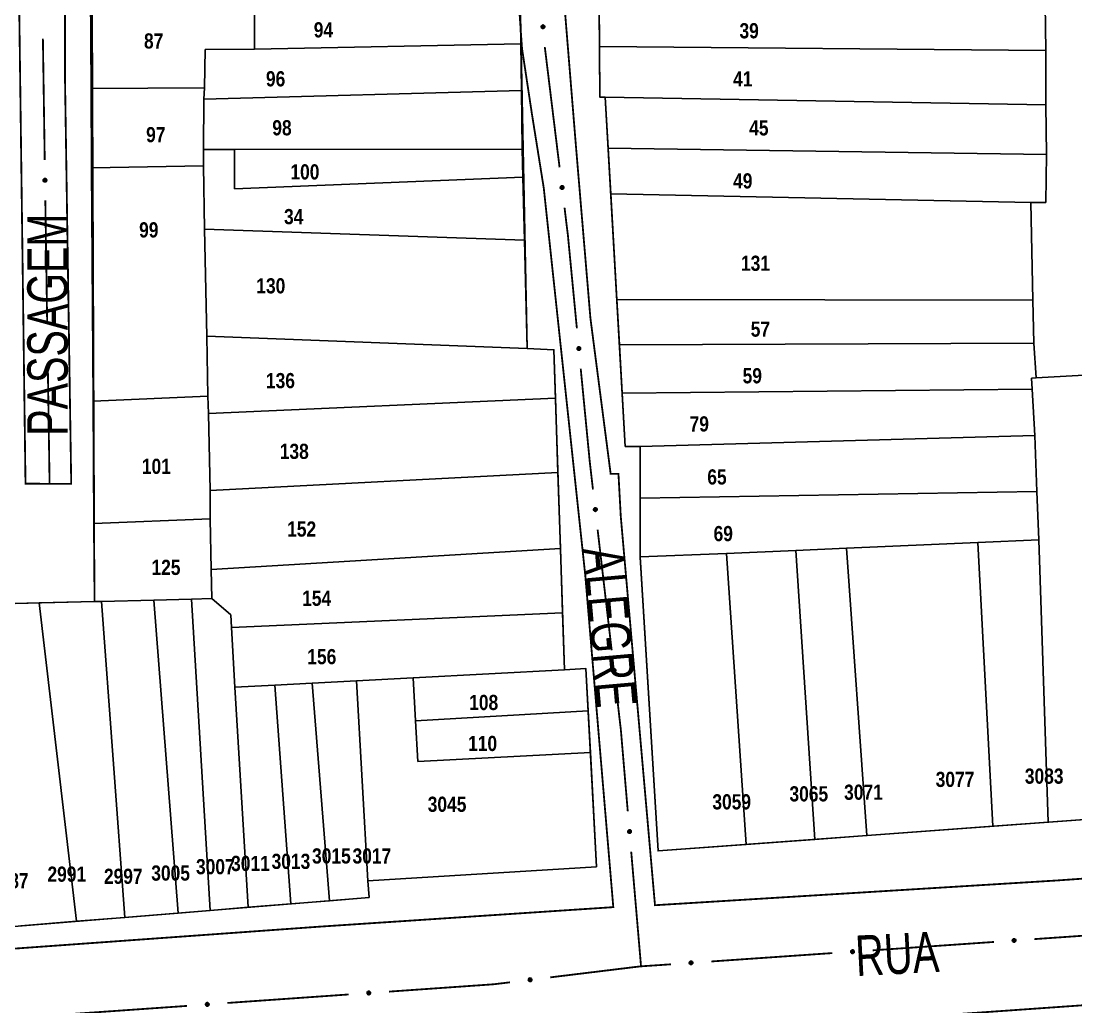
# Model space of a CAD drawing. Extents: x 201676 to 203188, y 4837754 to 4839005.
# Drawn here: x 202361.7 to 202465.9, y 4838804.7 to 4838902.1 of the extents above; entities that cross this region are included whole.
import ezdxf
from ezdxf.enums import TextEntityAlignment as Align

# ---------------------------------------------------------------- set-up
doc = ezdxf.new("R2010")
doc.units = 0
doc.header["$LTSCALE"] = 1.5
doc.header["$MEASUREMENT"] = 0
for name, color, linetype in [('CD-MALHA-LOTES', 40, 'CONTINUOUS'), ('RU-QUADRAS', 210, 'CONTINUOUS'), ('SV-EIXO-RUA-PAV', 20, 'CONTINUOUS'), ('SV-RUA-PAVIM-S-GUIA-C-GUIA', 7, 'CONTINUOUS'), ('SV-TXT-RUA-PAV-S-GUIA-C-GUIA', 7, 'CONTINUOUS'), ('Th_NmrPort', 7, 'CONTINUOUS')]:
    doc.layers.add(name, color=color, linetype=linetype)
doc.styles.add('ARIAL', font='ARIAL.TTF')
doc.styles.get("Standard").update_dxf_attribs({"font": 'swisscbo.ttf'})

msp = doc.modelspace()

# ---------------------------------------------------------------- linework, layer by layer
at = {"layer": 'CD-MALHA-LOTES', "linetype": 'Continuous', "flags": 128}
for points in [[(202368.59, 4838895.43), (202368.53, 4838904.89)], [(202384.74, 4838899.34), (202384.74, 4838903.81)], [(202411, 4838904.36), (202411.06, 4838899.84)], [(202418.82, 4838899.6), (202418.79, 4838904.01)], [(202462.95, 4838899.19), (202462.89, 4838903.75)], [(202411.06, 4838899.84), (202384.74, 4838899.34)], [(202411.06, 4838899.84), (202411.12, 4838895.24)], [(202418.86, 4838894.59), (202418.82, 4838899.6)], [(202418.82, 4838899.6), (202462.95, 4838899.19)], [(202379.8, 4838895.51), (202379.86, 4838899.29)], [(202379.86, 4838899.29), (202384.74, 4838899.34)], [(202462.94, 4838893.83), (202462.95, 4838899.19)], [(202368.59, 4838895.43), (202379.8, 4838895.51)], [(202368.64, 4838887.59), (202368.59, 4838895.43)], [(202379.75, 4838894.4), (202379.8, 4838895.51)], [(202379.69, 4838889.4), (202379.75, 4838894.4)], [(202411.12, 4838895.24), (202379.75, 4838894.4)], [(202411.12, 4838895.24), (202411.2, 4838889.46)], [(202419.4, 4838894.58), (202418.86, 4838894.59)], [(202419.4, 4838894.58), (202462.94, 4838893.83)], [(202419.69, 4838889.53), (202419.4, 4838894.58)], [(202463, 4838888.91), (202462.94, 4838893.83)], [(202382.78, 4838889.41), (202379.69, 4838889.4)], [(202379.69, 4838887.79), (202379.69, 4838889.4)], [(202382.78, 4838889.41), (202411.2, 4838889.46)], [(202382.78, 4838885.54), (202382.78, 4838889.41)], [(202411.2, 4838889.46), (202411.27, 4838886.68)], [(202419.69, 4838889.53), (202463, 4838888.91)], [(202419.95, 4838885.02), (202419.69, 4838889.53)], [(202462.94, 4838884.17), (202463, 4838888.91)], [(202368.64, 4838887.59), (202379.69, 4838887.79)], [(202368.79, 4838864.54), (202368.64, 4838887.59)], [(202379.8, 4838881.55), (202379.69, 4838887.79)], [(202411.27, 4838886.68), (202382.78, 4838885.54)], [(202411.27, 4838886.68), (202411.42, 4838880.44)], [(202419.95, 4838885.02), (202461.46, 4838884.17)], [(202420.55, 4838874.6), (202419.95, 4838885.02)], [(202461.46, 4838884.17), (202462.94, 4838884.17)], [(202461.66, 4838874.51), (202461.46, 4838884.17)], [(202380.02, 4838870.97), (202379.8, 4838881.55)], [(202379.8, 4838881.55), (202411.42, 4838880.44)], [(202411.42, 4838880.44), (202411.7, 4838869.73)], [(202420.55, 4838874.6), (202461.66, 4838874.51)], [(202420.81, 4838870.09), (202420.55, 4838874.6)], [(202461.75, 4838870.28), (202461.66, 4838874.51)], [(202380.14, 4838865.03), (202380.02, 4838870.97)], [(202380.02, 4838870.97), (202411.7, 4838869.73)], [(202420.81, 4838870.09), (202461.75, 4838870.28)], [(202461.99, 4838866.85), (202461.75, 4838870.28)], [(202411.7, 4838869.73), (202414.33, 4838869.62)], [(202414.33, 4838869.62), (202414.49, 4838864.83)], [(202421.08, 4838865.33), (202420.81, 4838870.09)], [(202461.99, 4838866.85), (202521.91, 4838870.18)], [(202461.52, 4838866.82), (202461.99, 4838866.85)], [(202461.59, 4838865.71), (202461.52, 4838866.82)], [(202421.08, 4838865.33), (202461.59, 4838865.71)], [(202421.38, 4838860.06), (202421.08, 4838865.33)], [(202461.85, 4838861.15), (202461.59, 4838865.71)], [(202368.79, 4838864.54), (202380.14, 4838865.03)], [(202368.87, 4838852.44), (202368.79, 4838864.54)], [(202380.19, 4838863.31), (202380.14, 4838865.03)], [(202380.19, 4838863.31), (202414.49, 4838864.83)], [(202414.49, 4838864.83), (202414.73, 4838857.48)], [(202380.36, 4838855.7), (202380.19, 4838863.31)], [(202422.86, 4838860.06), (202461.85, 4838861.15)], [(202462.06, 4838855.61), (202461.85, 4838861.15)], [(202422.86, 4838860.06), (202421.38, 4838860.06)], [(202422.86, 4838854.96), (202422.86, 4838860.06)], [(202380.36, 4838855.7), (202414.73, 4838857.48)], [(202414.73, 4838857.48), (202414.98, 4838849.99)], [(202380.36, 4838852.9), (202380.36, 4838855.7)], [(202462.06, 4838855.61), (202422.86, 4838854.96)], [(202422.86, 4838849.14), (202422.86, 4838854.96)], [(202462.24, 4838850.83), (202462.06, 4838855.61)], [(202368.87, 4838852.44), (202380.36, 4838852.9)], [(202380.47, 4838847.9), (202380.36, 4838852.9)], [(202368.92, 4838844.74), (202368.87, 4838852.44)], [(202443.23, 4838850), (202456.24, 4838850.57)], [(202456.24, 4838850.57), (202462.24, 4838850.83)], [(202457.71, 4838822.52), (202456.24, 4838850.57)], [(202463.18, 4838822.92), (202462.24, 4838850.83)], [(202380.47, 4838847.9), (202414.98, 4838849.99)], [(202414.98, 4838849.99), (202415.19, 4838843.62)], [(202422.86, 4838849.14), (202431.4, 4838849.49)], [(202431.4, 4838849.49), (202438.25, 4838849.78)], [(202433.33, 4838820.73), (202431.4, 4838849.49)], [(202438.25, 4838849.78), (202443.23, 4838850)], [(202440.11, 4838821.22), (202438.25, 4838849.78)], [(202445.26, 4838821.6), (202443.23, 4838850)], [(202424.62, 4838820.09), (202422.86, 4838849.14)], [(202380.51, 4838845.02), (202380.47, 4838847.9)], [(202359.76, 4838844.52), (202363.46, 4838844.6)], [(202363.46, 4838844.6), (202368.92, 4838844.74)], [(202367.15, 4838813.13), (202363.46, 4838844.6)], [(202369.61, 4838844.75), (202368.92, 4838844.74)], [(202369.61, 4838844.75), (202374.8, 4838844.88)], [(202371.94, 4838813.52), (202369.61, 4838844.75)], [(202374.8, 4838844.88), (202378.53, 4838844.97)], [(202377.21, 4838813.95), (202374.8, 4838844.88)], [(202378.53, 4838844.97), (202380.51, 4838845.02)], [(202380.37, 4838814.21), (202378.53, 4838844.97)], [(202382.4, 4838843.43), (202380.51, 4838845.02)], [(202382.48, 4838842.17), (202382.4, 4838843.43)], [(202382.48, 4838842.17), (202415.19, 4838843.62)], [(202415.19, 4838843.62), (202415.38, 4838837.99)], [(202382.81, 4838836.28), (202382.48, 4838842.17)], [(202400.41, 4838837.2), (202415.38, 4838837.99)], [(202415.38, 4838837.99), (202417.5, 4838838.1)], [(202417.5, 4838838.1), (202417.72, 4838833.93)], [(202390.44, 4838836.68), (202394.83, 4838836.91)], [(202394.83, 4838836.91), (202400.41, 4838837.2)], [(202395.93, 4838817.14), (202394.83, 4838836.91)], [(202400.66, 4838832.94), (202400.41, 4838837.2)], [(202382.81, 4838836.28), (202386.74, 4838836.48)], [(202384.1, 4838814.52), (202382.81, 4838836.28)], [(202386.74, 4838836.48), (202390.44, 4838836.68)], [(202388.33, 4838814.86), (202386.74, 4838836.48)], [(202392.14, 4838815.17), (202390.44, 4838836.68)], [(202400.66, 4838832.94), (202417.72, 4838833.93)], [(202417.72, 4838833.93), (202417.94, 4838829.81)], [(202400.89, 4838828.94), (202400.66, 4838832.94)], [(202417.94, 4838829.81), (202400.89, 4838828.94)], [(202417.94, 4838829.81), (202418.53, 4838818.52)], [(202525.13, 4838827.47), (202463.18, 4838822.92)], [(202457.71, 4838822.52), (202445.26, 4838821.6)], [(202463.18, 4838822.92), (202457.71, 4838822.52)], [(202445.26, 4838821.6), (202440.11, 4838821.22)], [(202433.33, 4838820.73), (202424.62, 4838820.09)], [(202440.11, 4838821.22), (202433.33, 4838820.73)], [(202418.53, 4838818.52), (202395.93, 4838817.14)], [(202395.93, 4838817.14), (202396.06, 4838815.49)], [(202392.14, 4838815.17), (202388.33, 4838814.86)], [(202396.06, 4838815.49), (202392.14, 4838815.17)], [(202380.37, 4838814.21), (202377.21, 4838813.95)], [(202384.1, 4838814.52), (202380.37, 4838814.21)], [(202388.33, 4838814.86), (202384.1, 4838814.52)], [(202367.15, 4838813.13), (202361.65, 4838812.68)], [(202371.94, 4838813.52), (202367.15, 4838813.13)], [(202377.21, 4838813.95), (202371.94, 4838813.52)]]:
    msp.add_lwpolyline(points, dxfattribs=at)
at = {"layer": 'RU-QUADRAS', "color": 6, "linetype": 'Continuous'}
msp.add_lwpolyline([(202359.76, 4838844.52), (202368.92, 4838844.74), (202368.36, 4838986.62), (202377.92, 4838986.76), (202377.91, 4838988.28), (202405.09, 4838987.39), (202405.15, 4838982.9), (202409.2, 4838982.9), (202406.61, 4838935.38), (202407.76, 4838915.26), (202409.23, 4838915.25), (202409.49, 4838904.34), (202411, 4838904.36), (202411.7, 4838869.73), (202414.33, 4838869.62), (202415.38, 4838837.99), (202417.5, 4838838.1), (202418.53, 4838818.52), (202395.93, 4838817.14), (202396.06, 4838815.49), (202351.28, 4838811.84)], dxfattribs=at)
msp.add_lwpolyline([(202412.95, 4838986.55), (202463.39, 4838986.63), (202463.39, 4838985.37), (202570.69, 4838982.2), (202584.87, 4838831.85), (202424.62, 4838820.09), (202422.86, 4838849.11), (202422.86, 4838860.06), (202421.38, 4838860.06), (202419.4, 4838894.58), (202418.86, 4838894.59), (202418.56, 4838934.48), (202416.84, 4838934.51), (202416.78, 4838939.42), (202413.16, 4838939.54)], close=True, dxfattribs=at)
at = {"layer": 'SV-EIXO-RUA-PAV'}
for points in [[(202413.34, 4838901.69), (202413.38, 4838901.66), (202413.4, 4838901.63), (202413.42, 4838901.59), (202413.42, 4838901.56), (202413.42, 4838901.52), (202413.41, 4838901.49), (202413.4, 4838901.45), (202413.37, 4838901.41), (202413.33, 4838901.39), (202413.3, 4838901.37), (202413.26, 4838901.37), (202413.23, 4838901.37), (202413.19, 4838901.37), (202413.15, 4838901.39), (202413.11, 4838901.42), (202413.09, 4838901.46), (202413.08, 4838901.49), (202413.07, 4838901.53), (202413.07, 4838901.56), (202413.08, 4838901.6), (202413.09, 4838901.64), (202413.13, 4838901.67), (202413.16, 4838901.7), (202413.19, 4838901.71), (202413.23, 4838901.72), (202413.26, 4838901.72), (202413.3, 4838901.71), (202413.34, 4838901.69)], [(202363.93, 4838886.23), (202363.9, 4838886.26), (202363.87, 4838886.3), (202363.86, 4838886.34), (202363.86, 4838886.37), (202363.86, 4838886.41), (202363.87, 4838886.44), (202363.89, 4838886.48), (202363.93, 4838886.51), (202363.96, 4838886.54), (202364, 4838886.55), (202364.03, 4838886.55), (202364.07, 4838886.55), (202364.1, 4838886.54), (202364.14, 4838886.52), (202364.18, 4838886.48), (202364.2, 4838886.45), (202364.21, 4838886.41), (202364.21, 4838886.38), (202364.21, 4838886.34), (202364.2, 4838886.31), (202364.18, 4838886.27), (202364.14, 4838886.23), (202364.11, 4838886.21), (202364.07, 4838886.2), (202364.04, 4838886.2), (202364, 4838886.2), (202363.97, 4838886.21), (202363.93, 4838886.23)], [(202415.23, 4838885.81), (202415.27, 4838885.78), (202415.29, 4838885.75), (202415.31, 4838885.71), (202415.31, 4838885.68), (202415.32, 4838885.64), (202415.31, 4838885.61), (202415.29, 4838885.57), (202415.26, 4838885.53), (202415.23, 4838885.5), (202415.2, 4838885.49), (202415.16, 4838885.48), (202415.13, 4838885.48), (202415.09, 4838885.49), (202415.05, 4838885.5), (202415.01, 4838885.53), (202414.98, 4838885.57), (202414.97, 4838885.6), (202414.96, 4838885.64), (202414.96, 4838885.67), (202414.97, 4838885.71), (202414.99, 4838885.74), (202415.02, 4838885.78), (202415.05, 4838885.81), (202415.08, 4838885.82), (202415.12, 4838885.83), (202415.15, 4838885.83), (202415.19, 4838885.83), (202415.23, 4838885.81)], [(202364.17, 4838870.23), (202364.14, 4838870.27), (202364.11, 4838870.3), (202364.1, 4838870.34), (202364.1, 4838870.37), (202364.1, 4838870.41), (202364.11, 4838870.44), (202364.13, 4838870.48), (202364.17, 4838870.52), (202364.2, 4838870.54), (202364.24, 4838870.55), (202364.27, 4838870.55), (202364.31, 4838870.55), (202364.34, 4838870.54), (202364.38, 4838870.52), (202364.42, 4838870.48), (202364.44, 4838870.45), (202364.45, 4838870.41), (202364.45, 4838870.38), (202364.45, 4838870.34), (202364.44, 4838870.31), (202364.42, 4838870.27), (202364.38, 4838870.24), (202364.35, 4838870.21), (202364.31, 4838870.2), (202364.28, 4838870.2), (202364.24, 4838870.2), (202364.21, 4838870.21), (202364.17, 4838870.23)], [(202416.89, 4838869.89), (202416.93, 4838869.86), (202416.95, 4838869.83), (202416.97, 4838869.79), (202416.97, 4838869.76), (202416.97, 4838869.72), (202416.96, 4838869.69), (202416.95, 4838869.65), (202416.92, 4838869.61), (202416.88, 4838869.59), (202416.85, 4838869.57), (202416.81, 4838869.57), (202416.78, 4838869.57), (202416.74, 4838869.57), (202416.7, 4838869.59), (202416.67, 4838869.62), (202416.64, 4838869.66), (202416.63, 4838869.69), (202416.62, 4838869.73), (202416.62, 4838869.76), (202416.63, 4838869.8), (202416.65, 4838869.84), (202416.68, 4838869.87), (202416.71, 4838869.9), (202416.74, 4838869.91), (202416.78, 4838869.92), (202416.81, 4838869.92), (202416.85, 4838869.91), (202416.89, 4838869.89)], [(202418.52, 4838853.98), (202418.55, 4838853.95), (202418.58, 4838853.92), (202418.6, 4838853.88), (202418.6, 4838853.85), (202418.6, 4838853.81), (202418.6, 4838853.78), (202418.58, 4838853.74), (202418.55, 4838853.7), (202418.51, 4838853.67), (202418.48, 4838853.66), (202418.45, 4838853.65), (202418.41, 4838853.65), (202418.37, 4838853.66), (202418.34, 4838853.67), (202418.3, 4838853.71), (202418.27, 4838853.74), (202418.26, 4838853.77), (202418.25, 4838853.81), (202418.25, 4838853.84), (202418.26, 4838853.88), (202418.27, 4838853.92), (202418.3, 4838853.95), (202418.34, 4838853.98), (202418.37, 4838854), (202418.41, 4838854), (202418.44, 4838854), (202418.48, 4838854), (202418.52, 4838853.98)], [(202420.36, 4838838.09), (202420.4, 4838838.06), (202420.43, 4838838.02), (202420.44, 4838837.99), (202420.45, 4838837.95), (202420.45, 4838837.92), (202420.44, 4838837.88), (202420.42, 4838837.84), (202420.39, 4838837.81), (202420.36, 4838837.78), (202420.33, 4838837.76), (202420.29, 4838837.76), (202420.26, 4838837.76), (202420.22, 4838837.76), (202420.18, 4838837.78), (202420.14, 4838837.81), (202420.12, 4838837.84), (202420.1, 4838837.88), (202420.1, 4838837.91), (202420.09, 4838837.95), (202420.1, 4838837.98), (202420.12, 4838838.02), (202420.15, 4838838.06), (202420.18, 4838838.09), (202420.22, 4838838.1), (202420.25, 4838838.11), (202420.29, 4838838.11), (202420.32, 4838838.1), (202420.36, 4838838.09)], [(202421.9, 4838822.16), (202421.94, 4838822.13), (202421.97, 4838822.09), (202421.98, 4838822.06), (202421.98, 4838822.02), (202421.98, 4838821.99), (202421.98, 4838821.95), (202421.96, 4838821.92), (202421.93, 4838821.88), (202421.89, 4838821.85), (202421.86, 4838821.84), (202421.82, 4838821.83), (202421.79, 4838821.83), (202421.75, 4838821.84), (202421.71, 4838821.86), (202421.68, 4838821.89), (202421.65, 4838821.93), (202421.64, 4838821.96), (202421.63, 4838821.99), (202421.63, 4838822.03), (202421.64, 4838822.07), (202421.66, 4838822.1), (202421.69, 4838822.14), (202421.72, 4838822.17), (202421.76, 4838822.18), (202421.79, 4838822.18), (202421.83, 4838822.18), (202421.86, 4838822.18), (202421.9, 4838822.16)], [(202459.66, 4838811.33), (202459.69, 4838811.37), (202459.73, 4838811.39), (202459.76, 4838811.41), (202459.8, 4838811.41), (202459.83, 4838811.41), (202459.87, 4838811.4), (202459.9, 4838811.38), (202459.94, 4838811.35), (202459.97, 4838811.31), (202459.98, 4838811.28), (202459.99, 4838811.25), (202459.98, 4838811.21), (202459.97, 4838811.17), (202459.96, 4838811.14), (202459.92, 4838811.1), (202459.89, 4838811.07), (202459.86, 4838811.06), (202459.82, 4838811.06), (202459.78, 4838811.06), (202459.75, 4838811.07), (202459.71, 4838811.09), (202459.67, 4838811.12), (202459.65, 4838811.15), (202459.64, 4838811.19), (202459.63, 4838811.22), (202459.63, 4838811.26), (202459.64, 4838811.29), (202459.66, 4838811.33)], [(202443.7, 4838810.23), (202443.73, 4838810.26), (202443.76, 4838810.29), (202443.8, 4838810.3), (202443.83, 4838810.31), (202443.87, 4838810.31), (202443.9, 4838810.3), (202443.94, 4838810.28), (202443.98, 4838810.25), (202444, 4838810.21), (202444.02, 4838810.18), (202444.02, 4838810.14), (202444.02, 4838810.11), (202444.01, 4838810.07), (202443.99, 4838810.03), (202443.96, 4838810), (202443.93, 4838809.97), (202443.89, 4838809.96), (202443.86, 4838809.95), (202443.82, 4838809.95), (202443.79, 4838809.96), (202443.75, 4838809.98), (202443.71, 4838810.01), (202443.69, 4838810.05), (202443.68, 4838810.08), (202443.67, 4838810.12), (202443.67, 4838810.15), (202443.68, 4838810.19), (202443.7, 4838810.23)], [(202427.74, 4838809.12), (202427.77, 4838809.16), (202427.8, 4838809.19), (202427.84, 4838809.2), (202427.87, 4838809.2), (202427.91, 4838809.2), (202427.94, 4838809.19), (202427.98, 4838809.17), (202428.02, 4838809.14), (202428.04, 4838809.11), (202428.06, 4838809.07), (202428.06, 4838809.04), (202428.06, 4838809), (202428.05, 4838808.97), (202428.03, 4838808.93), (202428, 4838808.89), (202427.97, 4838808.87), (202427.93, 4838808.85), (202427.9, 4838808.85), (202427.86, 4838808.85), (202427.83, 4838808.86), (202427.79, 4838808.88), (202427.75, 4838808.91), (202427.73, 4838808.94), (202427.71, 4838808.98), (202427.71, 4838809.01), (202427.71, 4838809.05), (202427.72, 4838809.08), (202427.74, 4838809.12)], [(202411.82, 4838807.44), (202411.85, 4838807.48), (202411.89, 4838807.5), (202411.92, 4838807.52), (202411.96, 4838807.52), (202411.99, 4838807.53), (202412.03, 4838807.52), (202412.06, 4838807.5), (202412.1, 4838807.47), (202412.13, 4838807.44), (202412.15, 4838807.4), (202412.15, 4838807.37), (202412.15, 4838807.34), (202412.15, 4838807.3), (202412.13, 4838807.26), (202412.1, 4838807.22), (202412.07, 4838807.19), (202412.03, 4838807.18), (202412, 4838807.17), (202411.96, 4838807.17), (202411.93, 4838807.18), (202411.89, 4838807.2), (202411.85, 4838807.23), (202411.82, 4838807.26), (202411.81, 4838807.29), (202411.8, 4838807.33), (202411.8, 4838807.36), (202411.81, 4838807.4), (202411.82, 4838807.44)], [(202395.89, 4838806.14), (202395.92, 4838806.18), (202395.95, 4838806.2), (202395.99, 4838806.22), (202396.02, 4838806.22), (202396.06, 4838806.22), (202396.09, 4838806.21), (202396.13, 4838806.19), (202396.17, 4838806.16), (202396.19, 4838806.12), (202396.21, 4838806.09), (202396.21, 4838806.05), (202396.21, 4838806.02), (202396.2, 4838805.98), (202396.18, 4838805.95), (202396.15, 4838805.91), (202396.12, 4838805.88), (202396.08, 4838805.87), (202396.05, 4838805.87), (202396.01, 4838805.87), (202395.98, 4838805.88), (202395.94, 4838805.89), (202395.9, 4838805.93), (202395.88, 4838805.96), (202395.86, 4838805.99), (202395.86, 4838806.03), (202395.86, 4838806.07), (202395.87, 4838806.1), (202395.89, 4838806.14)], [(202379.93, 4838805.02), (202379.96, 4838805.05), (202379.99, 4838805.08), (202380.03, 4838805.09), (202380.06, 4838805.09), (202380.1, 4838805.09), (202380.13, 4838805.09), (202380.17, 4838805.07), (202380.21, 4838805.04), (202380.23, 4838805), (202380.25, 4838804.97), (202380.25, 4838804.93), (202380.25, 4838804.9), (202380.24, 4838804.86), (202380.22, 4838804.82), (202380.19, 4838804.78), (202380.16, 4838804.76), (202380.12, 4838804.75), (202380.09, 4838804.74), (202380.05, 4838804.74), (202380.01, 4838804.75), (202379.98, 4838804.77), (202379.94, 4838804.8), (202379.92, 4838804.84), (202379.9, 4838804.87), (202379.9, 4838804.91), (202379.9, 4838804.94), (202379.91, 4838804.98), (202379.93, 4838805.02)]]:
    msp.add_lwpolyline(points, close=True, dxfattribs=at)
for points in [[(202413.07, 4838901.58), (202413.1, 4838901.45)], [(202413.07, 4838901.56), (202413.09, 4838901.46)], [(202413.08, 4838901.6), (202413.11, 4838901.42)], [(202413.09, 4838901.64), (202413.15, 4838901.39)], [(202413.09, 4838901.61), (202413.13, 4838901.42)], [(202413.11, 4838901.65), (202413.17, 4838901.39)], [(202413.13, 4838901.67), (202413.19, 4838901.37)], [(202413.14, 4838901.68), (202413.21, 4838901.37)], [(202413.16, 4838901.7), (202413.23, 4838901.37)], [(202413.18, 4838901.7), (202413.24, 4838901.37)], [(202413.19, 4838901.71), (202413.26, 4838901.37)], [(202413.21, 4838901.71), (202413.28, 4838901.37)], [(202413.23, 4838901.72), (202413.3, 4838901.37)], [(202413.25, 4838901.71), (202413.31, 4838901.38)], [(202413.26, 4838901.72), (202413.33, 4838901.39)], [(202413.28, 4838901.71), (202413.35, 4838901.4)], [(202413.3, 4838901.71), (202413.37, 4838901.41)], [(202413.32, 4838901.7), (202413.38, 4838901.43)], [(202413.34, 4838901.69), (202413.4, 4838901.45)], [(202413.36, 4838901.67), (202413.4, 4838901.48)], [(202413.38, 4838901.66), (202413.41, 4838901.49)], [(202413.39, 4838901.64), (202413.42, 4838901.51)], [(202413.4, 4838901.63), (202413.42, 4838901.52)], [(202363.87, 4838886.3), (202363.86, 4838886.41)], [(202363.9, 4838886.26), (202363.87, 4838886.44)], [(202363.88, 4838886.29), (202363.87, 4838886.41)], [(202363.91, 4838886.25), (202363.88, 4838886.45)], [(202363.93, 4838886.23), (202363.89, 4838886.48)], [(202363.95, 4838886.22), (202363.91, 4838886.49)], [(202363.97, 4838886.21), (202363.93, 4838886.51)], [(202363.99, 4838886.21), (202363.94, 4838886.52)], [(202364, 4838886.2), (202363.96, 4838886.54)], [(202364.02, 4838886.2), (202363.98, 4838886.54)], [(202364.04, 4838886.2), (202364, 4838886.55)], [(202364.06, 4838886.2), (202364.02, 4838886.55)], [(202364.07, 4838886.2), (202364.03, 4838886.55)], [(202364.09, 4838886.21), (202364.05, 4838886.55)], [(202364.11, 4838886.21), (202364.07, 4838886.55)], [(202364.13, 4838886.22), (202364.09, 4838886.54)], [(202364.14, 4838886.23), (202364.1, 4838886.54)], [(202364.16, 4838886.26), (202364.12, 4838886.52)], [(202364.18, 4838886.27), (202364.14, 4838886.52)], [(202364.19, 4838886.29), (202364.16, 4838886.49)], [(202364.2, 4838886.31), (202364.18, 4838886.48)], [(202364.2, 4838886.33), (202364.19, 4838886.46)], [(202364.21, 4838886.34), (202364.2, 4838886.45)], [(202414.96, 4838885.67), (202414.98, 4838885.57)], [(202414.97, 4838885.71), (202415.01, 4838885.53)], [(202414.97, 4838885.68), (202415, 4838885.56)], [(202414.98, 4838885.72), (202415.03, 4838885.53)], [(202414.99, 4838885.74), (202415.05, 4838885.5)], [(202415, 4838885.76), (202415.07, 4838885.5)], [(202415.02, 4838885.78), (202415.09, 4838885.49)], [(202415.03, 4838885.79), (202415.11, 4838885.49)], [(202415.05, 4838885.81), (202415.13, 4838885.48)], [(202415.07, 4838885.81), (202415.14, 4838885.48)], [(202415.08, 4838885.82), (202415.16, 4838885.48)], [(202415.1, 4838885.82), (202415.17, 4838885.48)], [(202415.12, 4838885.83), (202415.2, 4838885.49)], [(202415.14, 4838885.83), (202415.21, 4838885.5)], [(202415.15, 4838885.83), (202415.23, 4838885.5)], [(202415.17, 4838885.82), (202415.25, 4838885.52)], [(202415.19, 4838885.83), (202415.26, 4838885.53)], [(202415.21, 4838885.82), (202415.28, 4838885.55)], [(202415.23, 4838885.81), (202415.29, 4838885.57)], [(202415.25, 4838885.79), (202415.3, 4838885.59)], [(202415.27, 4838885.78), (202415.31, 4838885.61)], [(202415.28, 4838885.76), (202415.31, 4838885.63)], [(202415.29, 4838885.75), (202415.32, 4838885.64)], [(202364.11, 4838870.3), (202364.1, 4838870.41)], [(202364.14, 4838870.27), (202364.11, 4838870.44)], [(202364.12, 4838870.29), (202364.11, 4838870.42)], [(202364.15, 4838870.25), (202364.12, 4838870.45)], [(202364.17, 4838870.23), (202364.13, 4838870.48)], [(202364.19, 4838870.22), (202364.15, 4838870.49)], [(202364.21, 4838870.21), (202364.17, 4838870.52)], [(202364.23, 4838870.21), (202364.18, 4838870.52)], [(202364.24, 4838870.2), (202364.2, 4838870.54)], [(202364.26, 4838870.2), (202364.22, 4838870.54)], [(202364.28, 4838870.2), (202364.24, 4838870.55)], [(202364.3, 4838870.2), (202364.26, 4838870.55)], [(202364.31, 4838870.2), (202364.27, 4838870.55)], [(202364.33, 4838870.21), (202364.29, 4838870.55)], [(202364.35, 4838870.21), (202364.31, 4838870.55)], [(202364.37, 4838870.23), (202364.33, 4838870.54)], [(202364.38, 4838870.24), (202364.34, 4838870.54)], [(202364.4, 4838870.26), (202364.36, 4838870.53)], [(202364.42, 4838870.27), (202364.38, 4838870.52)], [(202364.43, 4838870.29), (202364.4, 4838870.49)], [(202364.44, 4838870.31), (202364.42, 4838870.48)], [(202364.44, 4838870.33), (202364.43, 4838870.46)], [(202364.45, 4838870.34), (202364.44, 4838870.45)], [(202416.62, 4838869.78), (202416.65, 4838869.65)], [(202416.62, 4838869.76), (202416.64, 4838869.66)], [(202416.63, 4838869.8), (202416.67, 4838869.62)], [(202416.64, 4838869.81), (202416.68, 4838869.62)], [(202416.65, 4838869.84), (202416.7, 4838869.59)], [(202416.66, 4838869.85), (202416.72, 4838869.59)], [(202416.68, 4838869.87), (202416.74, 4838869.57)], [(202416.69, 4838869.88), (202416.76, 4838869.57)], [(202416.71, 4838869.9), (202416.78, 4838869.57)], [(202416.73, 4838869.9), (202416.79, 4838869.57)], [(202416.74, 4838869.91), (202416.81, 4838869.57)], [(202416.76, 4838869.91), (202416.83, 4838869.57)], [(202416.78, 4838869.92), (202416.85, 4838869.57)], [(202416.8, 4838869.91), (202416.87, 4838869.59)], [(202416.81, 4838869.92), (202416.88, 4838869.59)], [(202416.83, 4838869.91), (202416.9, 4838869.6)], [(202416.85, 4838869.91), (202416.92, 4838869.61)], [(202416.87, 4838869.9), (202416.93, 4838869.64)], [(202416.89, 4838869.89), (202416.95, 4838869.65)], [(202416.91, 4838869.88), (202416.96, 4838869.68)], [(202416.93, 4838869.86), (202416.96, 4838869.69)], [(202416.94, 4838869.84), (202416.97, 4838869.72)], [(202416.95, 4838869.83), (202416.97, 4838869.72)], [(202418.25, 4838853.86), (202418.28, 4838853.73)], [(202418.25, 4838853.84), (202418.27, 4838853.74)], [(202418.26, 4838853.88), (202418.3, 4838853.71)], [(202418.27, 4838853.92), (202418.34, 4838853.67)], [(202418.27, 4838853.89), (202418.32, 4838853.7)], [(202418.29, 4838853.93), (202418.35, 4838853.67)], [(202418.3, 4838853.95), (202418.37, 4838853.66)], [(202418.32, 4838853.97), (202418.39, 4838853.66)], [(202418.34, 4838853.98), (202418.41, 4838853.65)], [(202418.35, 4838853.98), (202418.43, 4838853.65)], [(202418.37, 4838854), (202418.45, 4838853.65)], [(202418.39, 4838854), (202418.46, 4838853.66)], [(202418.41, 4838854), (202418.48, 4838853.66)], [(202418.42, 4838854), (202418.5, 4838853.67)], [(202418.44, 4838854), (202418.51, 4838853.67)], [(202418.46, 4838854), (202418.53, 4838853.69)], [(202418.48, 4838854), (202418.55, 4838853.7)], [(202418.49, 4838853.99), (202418.56, 4838853.72)], [(202418.52, 4838853.98), (202418.58, 4838853.74)], [(202418.54, 4838853.96), (202418.59, 4838853.76)], [(202418.55, 4838853.95), (202418.6, 4838853.78)], [(202418.57, 4838853.93), (202418.6, 4838853.8)], [(202418.58, 4838853.92), (202418.6, 4838853.81)], [(202420.09, 4838837.95), (202420.12, 4838837.84)], [(202420.1, 4838837.98), (202420.14, 4838837.81)], [(202420.1, 4838837.96), (202420.13, 4838837.83)], [(202420.11, 4838838), (202420.16, 4838837.8)], [(202420.12, 4838838.02), (202420.18, 4838837.78)], [(202420.14, 4838838.04), (202420.2, 4838837.78)], [(202420.15, 4838838.06), (202420.22, 4838837.76)], [(202420.16, 4838838.07), (202420.24, 4838837.76)], [(202420.18, 4838838.09), (202420.26, 4838837.76)], [(202420.2, 4838838.09), (202420.27, 4838837.76)], [(202420.22, 4838838.1), (202420.29, 4838837.76)], [(202420.23, 4838838.1), (202420.31, 4838837.76)], [(202420.25, 4838838.11), (202420.33, 4838837.76)], [(202420.27, 4838838.11), (202420.34, 4838837.78)], [(202420.29, 4838838.11), (202420.36, 4838837.78)], [(202420.3, 4838838.1), (202420.38, 4838837.8)], [(202420.32, 4838838.1), (202420.39, 4838837.81)], [(202420.34, 4838838.09), (202420.41, 4838837.83)], [(202420.36, 4838838.09), (202420.42, 4838837.84)], [(202420.38, 4838838.07), (202420.43, 4838837.87)], [(202420.4, 4838838.06), (202420.44, 4838837.88)], [(202420.41, 4838838.04), (202420.44, 4838837.91)], [(202420.43, 4838838.02), (202420.45, 4838837.92)], [(202421.63, 4838822.03), (202421.65, 4838821.93)], [(202421.64, 4838822.07), (202421.68, 4838821.89)], [(202421.64, 4838822.04), (202421.66, 4838821.91)], [(202421.65, 4838822.08), (202421.69, 4838821.88)], [(202421.66, 4838822.1), (202421.71, 4838821.86)], [(202421.68, 4838822.12), (202421.73, 4838821.85)], [(202421.69, 4838822.14), (202421.75, 4838821.84)], [(202421.71, 4838822.15), (202421.77, 4838821.84)], [(202421.72, 4838822.17), (202421.79, 4838821.83)], [(202421.74, 4838822.17), (202421.8, 4838821.83)], [(202421.76, 4838822.18), (202421.82, 4838821.83)], [(202421.77, 4838822.18), (202421.84, 4838821.84)], [(202421.79, 4838822.18), (202421.86, 4838821.84)], [(202421.81, 4838822.18), (202421.87, 4838821.85)], [(202421.83, 4838822.18), (202421.89, 4838821.85)], [(202421.85, 4838822.18), (202421.91, 4838821.87)], [(202421.86, 4838822.18), (202421.93, 4838821.88)], [(202421.88, 4838822.17), (202421.94, 4838821.9)], [(202421.9, 4838822.16), (202421.96, 4838821.92)], [(202421.92, 4838822.14), (202421.97, 4838821.94)], [(202421.94, 4838822.13), (202421.98, 4838821.95)], [(202421.95, 4838822.11), (202421.98, 4838821.98)], [(202421.97, 4838822.09), (202421.98, 4838821.99)], [(202459.63, 4838811.26), (202459.97, 4838811.31)], [(202459.63, 4838811.22), (202459.98, 4838811.28)], [(202459.64, 4838811.29), (202459.94, 4838811.35)], [(202459.64, 4838811.28), (202459.95, 4838811.33)], [(202459.64, 4838811.24), (202459.97, 4838811.3)], [(202459.64, 4838811.2), (202459.98, 4838811.26)], [(202459.64, 4838811.19), (202459.99, 4838811.25)], [(202459.65, 4838811.31), (202459.92, 4838811.37)], [(202459.65, 4838811.17), (202459.98, 4838811.23)], [(202459.65, 4838811.15), (202459.98, 4838811.21)], [(202459.66, 4838811.33), (202459.9, 4838811.38)], [(202459.66, 4838811.13), (202459.98, 4838811.19)], [(202459.67, 4838811.12), (202459.97, 4838811.17)], [(202459.68, 4838811.35), (202459.88, 4838811.39)], [(202459.69, 4838811.37), (202459.87, 4838811.4)], [(202459.7, 4838811.1), (202459.96, 4838811.16)], [(202459.71, 4838811.38), (202459.84, 4838811.4)], [(202459.71, 4838811.09), (202459.96, 4838811.14)], [(202459.73, 4838811.39), (202459.83, 4838811.41)], [(202459.74, 4838811.08), (202459.93, 4838811.12)], [(202459.75, 4838811.07), (202459.92, 4838811.1)], [(202459.77, 4838811.06), (202459.9, 4838811.09)], [(202459.78, 4838811.06), (202459.89, 4838811.07)], [(202443.67, 4838810.15), (202444, 4838810.21)], [(202443.67, 4838810.14), (202444.01, 4838810.19)], [(202443.67, 4838810.12), (202444.02, 4838810.18)], [(202443.68, 4838810.19), (202443.98, 4838810.25)], [(202443.68, 4838810.17), (202443.99, 4838810.23)], [(202443.68, 4838810.1), (202444.02, 4838810.16)], [(202443.68, 4838810.08), (202444.02, 4838810.14)], [(202443.69, 4838810.21), (202443.96, 4838810.26)], [(202443.69, 4838810.06), (202444.02, 4838810.12)], [(202443.69, 4838810.05), (202444.02, 4838810.11)], [(202443.7, 4838810.23), (202443.94, 4838810.28)], [(202443.7, 4838810.03), (202444.01, 4838810.09)], [(202443.71, 4838810.01), (202444.01, 4838810.07)], [(202443.72, 4838810.25), (202443.92, 4838810.29)], [(202443.73, 4838810.26), (202443.9, 4838810.3)], [(202443.73, 4838810), (202444, 4838810.05)], [(202443.75, 4838810.28), (202443.88, 4838810.3)], [(202443.75, 4838809.98), (202443.99, 4838810.03)], [(202443.76, 4838810.29), (202443.87, 4838810.31)], [(202443.77, 4838809.97), (202443.97, 4838810.01)], [(202443.79, 4838809.96), (202443.96, 4838810)], [(202443.81, 4838809.96), (202443.94, 4838809.98)], [(202443.82, 4838809.95), (202443.93, 4838809.97)], [(202427.71, 4838809.05), (202428.04, 4838809.11)], [(202427.71, 4838809.03), (202428.04, 4838809.09)], [(202427.71, 4838809.01), (202428.06, 4838809.07)], [(202427.71, 4838809), (202428.06, 4838809.05)], [(202427.71, 4838808.98), (202428.06, 4838809.04)], [(202427.72, 4838809.08), (202428.02, 4838809.14)], [(202427.72, 4838809.07), (202428.03, 4838809.12)], [(202427.72, 4838808.96), (202428.06, 4838809.02)], [(202427.73, 4838809.1), (202428, 4838809.16)], [(202427.73, 4838808.94), (202428.06, 4838809)], [(202427.74, 4838809.12), (202427.98, 4838809.17)], [(202427.74, 4838808.93), (202428.05, 4838808.98)], [(202427.75, 4838809.14), (202427.95, 4838809.18)], [(202427.75, 4838808.91), (202428.05, 4838808.97)], [(202427.77, 4838809.16), (202427.94, 4838809.19)], [(202427.77, 4838808.9), (202428.04, 4838808.95)], [(202427.79, 4838809.17), (202427.92, 4838809.2)], [(202427.79, 4838808.88), (202428.03, 4838808.93)], [(202427.8, 4838809.19), (202427.91, 4838809.2)], [(202427.81, 4838808.87), (202428.01, 4838808.91)], [(202427.83, 4838808.86), (202428, 4838808.89)], [(202427.85, 4838808.86), (202427.98, 4838808.88)], [(202427.86, 4838808.85), (202427.97, 4838808.87)], [(202411.8, 4838807.36), (202412.13, 4838807.44)], [(202411.8, 4838807.33), (202412.15, 4838807.4)], [(202411.81, 4838807.4), (202412.1, 4838807.47)], [(202411.81, 4838807.38), (202412.11, 4838807.46)], [(202411.81, 4838807.35), (202412.13, 4838807.42)], [(202411.81, 4838807.31), (202412.15, 4838807.38)], [(202411.81, 4838807.29), (202412.15, 4838807.37)], [(202411.82, 4838807.44), (202412.06, 4838807.5)], [(202411.82, 4838807.42), (202412.08, 4838807.49)], [(202411.82, 4838807.28), (202412.15, 4838807.35)], [(202411.82, 4838807.26), (202412.15, 4838807.34)], [(202411.84, 4838807.46), (202412.04, 4838807.51)], [(202411.84, 4838807.24), (202412.15, 4838807.32)], [(202411.85, 4838807.48), (202412.03, 4838807.52)], [(202411.85, 4838807.23), (202412.15, 4838807.3)], [(202411.87, 4838807.49), (202412, 4838807.52)], [(202411.87, 4838807.21), (202412.14, 4838807.28)], [(202411.89, 4838807.5), (202411.99, 4838807.53)], [(202411.89, 4838807.2), (202412.13, 4838807.26)], [(202411.91, 4838807.19), (202412.11, 4838807.24)], [(202411.93, 4838807.18), (202412.1, 4838807.22)], [(202411.95, 4838807.18), (202412.08, 4838807.21)], [(202411.96, 4838807.17), (202412.07, 4838807.19)], [(202395.86, 4838806.07), (202396.19, 4838806.12)], [(202395.86, 4838806.05), (202396.19, 4838806.11)], [(202395.86, 4838806.03), (202396.21, 4838806.09)], [(202395.86, 4838806.01), (202396.21, 4838806.07)], [(202395.86, 4838805.99), (202396.21, 4838806.05)], [(202395.87, 4838806.1), (202396.17, 4838806.16)], [(202395.87, 4838806.08), (202396.17, 4838806.14)], [(202395.87, 4838805.98), (202396.21, 4838806.04)], [(202395.88, 4838806.12), (202396.15, 4838806.17)], [(202395.88, 4838805.96), (202396.21, 4838806.02)], [(202395.89, 4838806.14), (202396.13, 4838806.19)], [(202395.89, 4838805.94), (202396.2, 4838806)], [(202395.9, 4838806.16), (202396.1, 4838806.2)], [(202395.9, 4838805.93), (202396.2, 4838805.98)], [(202395.92, 4838806.18), (202396.09, 4838806.21)], [(202395.92, 4838805.91), (202396.19, 4838805.96)], [(202395.94, 4838806.19), (202396.07, 4838806.21)], [(202395.94, 4838805.89), (202396.18, 4838805.95)], [(202395.95, 4838806.2), (202396.06, 4838806.22)], [(202395.96, 4838805.89), (202396.16, 4838805.93)], [(202395.98, 4838805.88), (202396.15, 4838805.91)], [(202396, 4838805.87), (202396.13, 4838805.9)], [(202396.01, 4838805.87), (202396.12, 4838805.88)], [(202379.9, 4838804.94), (202380.23, 4838805)], [(202379.9, 4838804.93), (202380.23, 4838804.98)], [(202379.9, 4838804.91), (202380.25, 4838804.97)], [(202379.9, 4838804.89), (202380.25, 4838804.95)], [(202379.9, 4838804.87), (202380.25, 4838804.93)], [(202379.91, 4838804.98), (202380.21, 4838805.04)], [(202379.91, 4838804.96), (202380.21, 4838805.02)], [(202379.91, 4838804.85), (202380.25, 4838804.91)], [(202379.92, 4838804.99), (202380.18, 4838805.05)], [(202379.92, 4838804.84), (202380.25, 4838804.9)], [(202379.93, 4838805.02), (202380.17, 4838805.07)], [(202379.93, 4838804.82), (202380.24, 4838804.88)], [(202379.94, 4838805.03), (202380.14, 4838805.08)], [(202379.94, 4838804.8), (202380.24, 4838804.86)], [(202379.96, 4838805.05), (202380.13, 4838805.09)], [(202379.96, 4838804.79), (202380.23, 4838804.84)], [(202379.98, 4838805.07), (202380.11, 4838805.09)], [(202379.98, 4838804.77), (202380.22, 4838804.82)], [(202379.99, 4838805.08), (202380.1, 4838805.09)], [(202380, 4838804.76), (202380.2, 4838804.8)], [(202380.01, 4838804.75), (202380.19, 4838804.78)], [(202380.04, 4838804.75), (202380.17, 4838804.77)], [(202380.05, 4838804.74), (202380.16, 4838804.76)]]:
    msp.add_lwpolyline(points, dxfattribs=at)
at = {"layer": 'SV-EIXO-RUA-PAV', "const_width": 0.18}
for points in [[(202364.01, 4838888.38), (202363.83, 4838900.38)], [(202413.43, 4838899.55), (202414.89, 4838887.64)], [(202364.25, 4838872.38), (202364.07, 4838884.38)], [(202415.38, 4838883.67), (202415.62, 4838881.68)], [(202415.62, 4838881.68), (202415.71, 4838880.97)], [(202415.71, 4838880.97), (202416.6, 4838871.73)], [(202364.49, 4838856.38), (202364.31, 4838868.38)], [(202416.98, 4838867.75), (202417.85, 4838858.79)], [(202417.85, 4838858.79), (202417.86, 4838858.67)], [(202417.86, 4838858.67), (202418.19, 4838855.81)], [(202418.65, 4838851.84), (202420.04, 4838839.92)], [(202420.5, 4838835.94), (202420.84, 4838832.96)], [(202420.84, 4838832.96), (202420.94, 4838832.14)], [(202420.94, 4838832.14), (202421.63, 4838824)], [(202421.97, 4838820.01), (202422.91, 4838809.05)], [(202461.81, 4838811.37), (202473.78, 4838812.2)], [(202445.84, 4838810.26), (202457.82, 4838811.09)], [(202429.88, 4838809.16), (202441.85, 4838809.99)], [(202413.97, 4838807.59), (202422.9, 4838808.68)], [(202422.9, 4838808.68), (202422.94, 4838808.68)], [(202422.91, 4838809.05), (202422.94, 4838808.68)], [(202422.94, 4838808.68), (202425.89, 4838808.88)], [(202398.03, 4838806.18), (202408.01, 4838806.88)], [(202408.01, 4838806.88), (202408.4, 4838806.91)], [(202408.4, 4838806.91), (202409.99, 4838807.1)], [(202382.07, 4838805.06), (202394.04, 4838805.9)], [(202366.11, 4838803.93), (202378.08, 4838804.77)]]:
    msp.add_lwpolyline(points, dxfattribs=at)
at = {"layer": 'SV-RUA-PAVIM-S-GUIA-C-GUIA', "linetype": 'Continuous', "const_width": 0.18, "flags": 128}
msp.add_lwpolyline([(202488.68, 4838988.36), (202435.89, 4838989.66), (202411.69, 4838989.92), (202410.59, 4838970.88), (202410.6, 4838959.26), (202410.59, 4838954.84), (202410.85, 4838949.76), (202411.25, 4838945.49), (202413.06, 4838931.57), (202413.59, 4838925.55), (202416.51, 4838889.72), (202417.94, 4838872.73), (202419.94, 4838857.35), (202420.71, 4838857.35), (202420.94, 4838853.13), (202424.32, 4838814.72), (202464.11, 4838817.17), (202532.99, 4838822.07)], dxfattribs=at)
at = {"layer": 'SV-RUA-PAVIM-S-GUIA-C-GUIA', "linetype": 'Continuous', "const_width": 0.18}
for points in [[(202365.99, 4838938.99), (202366.01, 4838896.67), (202366.63, 4838856.37), (202362.11, 4838856.38), (202361.2, 4838925.48)], [(202340.44, 4838808.95), (202391.3, 4838812.61), (202420.2, 4838814.53), (202417.43, 4838847.33), (202413.33, 4838885.59), (202412.16, 4838892.91), (202411.18, 4838899.39), (202410.65, 4838906.89)], [(202318.41, 4838794.64), (202371.13, 4838798.18), (202423.87, 4838801.82), (202477.24, 4838805.58), (202545.34, 4838810.05), (202583.96, 4838813.03), (202586.48, 4838812.05), (202588.19, 4838809.03), (202592.88, 4838748.19), (202592.87, 4838745.78)]]:
    msp.add_lwpolyline(points, dxfattribs=at)

# ---------------------------------------------------------------- texts
at = {"layer": 'SV-TXT-RUA-PAV-S-GUIA-C-GUIA', "style": 'ARIAL', "width": 0.7}
for s, rotation, p in [('PASSAGEM', 90, (202366.29, 4838861.12)), ('ALEGRE', 275, (202417.18, 4838849.94)), ('RUA', 3, (202444.23, 4838807.71))]:
    msp.add_text(s, height=4, rotation=rotation, dxfattribs=at).set_placement(p)
at = {"layer": 'Th_NmrPort', "color": 1}
for s, p in [('94', (202390.6, 4838901.24)), ('39', (202432.67, 4838901.15)), ('87', (202373.82, 4838900.14)), ('96', (202385.87, 4838896.4)), ('41', (202432.04, 4838896.39)), ('98', (202386.5, 4838891.56)), ('45', (202433.63, 4838891.55)), ('97', (202374.03, 4838890.88)), ('100', (202388.29, 4838887.2)), ('49', (202432.04, 4838886.31)), ('34', (202387.66, 4838882.78)), ('99', (202373.34, 4838881.47)), ('131', (202432.82, 4838878.17)), ('130', (202384.92, 4838875.94)), ('57', (202433.78, 4838871.66)), ('136', (202385.87, 4838866.57)), ('59', (202432.98, 4838867.05)), ('79', (202427.74, 4838862.29)), ('138', (202387.24, 4838859.58)), ('101', (202373.61, 4838858.1)), ('65', (202429.49, 4838857.05)), ('152', (202387.97, 4838851.9)), ('69', (202430.11, 4838851.45)), ('125', (202374.56, 4838848.11)), ('154', (202389.45, 4838845.06)), ('156', (202389.96, 4838839.29)), ('108', (202405.96, 4838834.76)), ('110', (202405.85, 4838830.71)), ('3077', (202452.06, 4838827.16)), ('3083', (202460.87, 4838827.48)), ('3065', (202437.61, 4838825.73)), ('3071', (202443.01, 4838825.89)), ('3045', (202401.86, 4838824.7)), ('3059', (202429.99, 4838824.94)), ('3015', (202390.43, 4838819.59)), ('3017', (202394.43, 4838819.59)), ('3007', (202378.96, 4838818.53)), ('3011', (202382.43, 4838818.85)), ('3013', (202386.43, 4838819.06)), ('2991', (202364.28, 4838817.79)), ('2997', (202369.86, 4838817.58)), ('3005', (202374.54, 4838817.9)), ('2987', (202358.59, 4838817.14))]:
    msp.add_text(s, height=1.5, dxfattribs=at).set_placement(p, align=Align.MIDDLE_LEFT)

doc.saveas('drawing.dxf')
